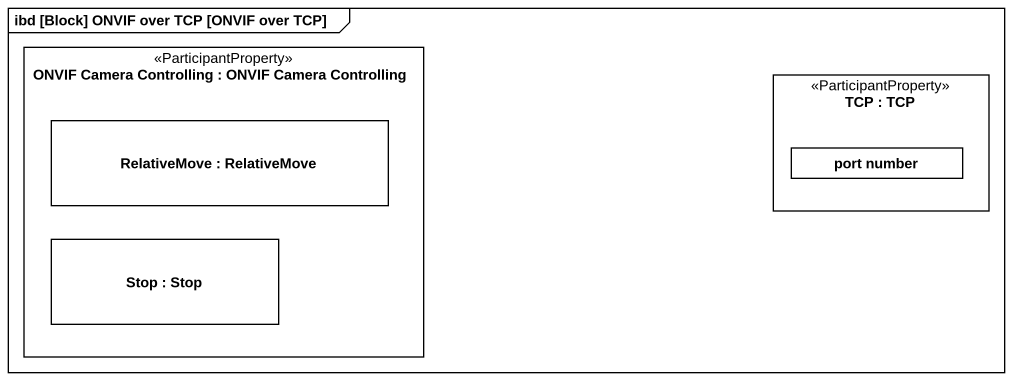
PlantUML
@startuml
mainframe ibd [Block] ONVIF over TCP [ONVIF over TCP]
rectangle "ONVIF Camera Controlling : ONVIF Camera Controlling" as ONVIF_Camera_Controlling <<ParticipantProperty>> {
  rectangle "RelativeMove : RelativeMove" as RelativeMove
  rectangle "Stop : Stop" as Stop_
}
rectangle "TCP : TCP" as TCP <<ParticipantProperty>> {
  rectangle "port number" as port_number
}
@enduml
